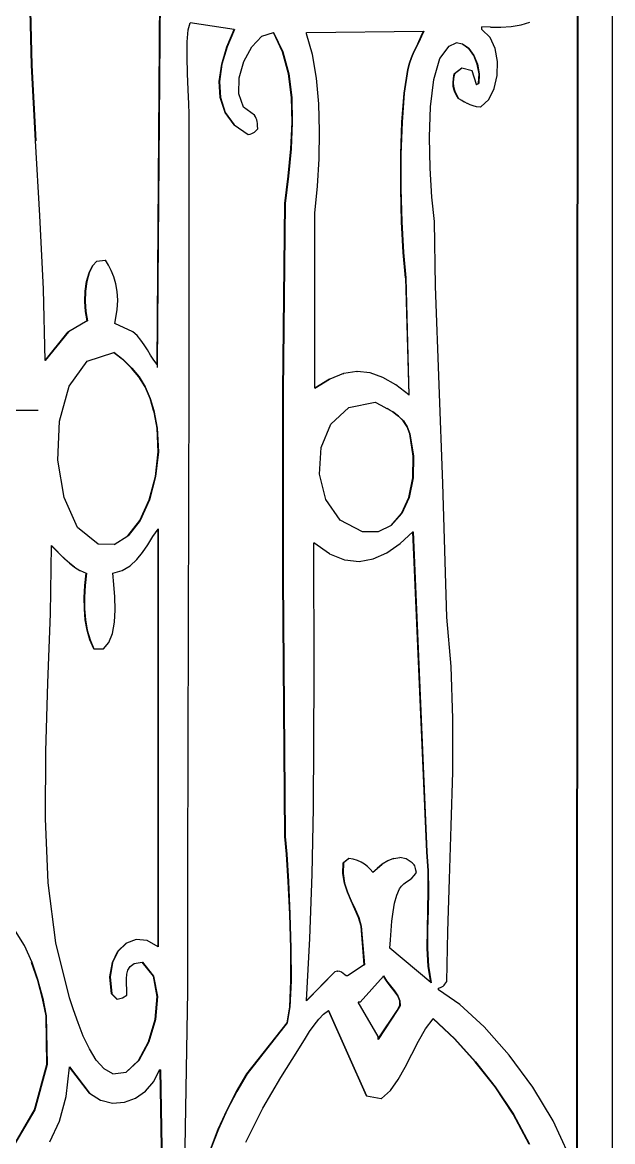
# Model space of a CAD drawing. Header units: inches. Extents: x 1397 to 20304, y -27267 to -746.
# Drawn here: x 14251.97 to 14258.23, y -23855.78 to -23843.9 of the extents above; entities that cross this region are included whole.
import ezdxf

# ---------------------------------------------------------------- set-up
doc = ezdxf.new("R2010")
doc.units = ezdxf.units.IN
doc.header["$LTSCALE"] = 17
doc.header["$MEASUREMENT"] = 0
doc.layers.add('25 BOT BAR', color=12, linetype='Continuous', lineweight=25)

msp = doc.modelspace()

# ---------------------------------------------------------------- linework, layer by layer
for p, q in [((14258.234, -23861.759), (14258.234, -23837.759)), ((14257.859, -23848.022), (14257.865, -23838.352)), ((14257.867, -23838.352), (14257.861, -23848.022)), ((14253.4, -23847.535), (14253.445, -23841.712)), ((14253.447, -23841.712), (14253.402, -23847.538)), ((14252.067, -23844.358), (14252.047, -23843.557)), ((14252.051, -23843.557), (14252.071, -23844.358)), ((14252.074, -23844.358), (14252.053, -23843.557)), ((14253.719, -23844.111), (14253.729, -23843.983)), ((14253.729, -23843.983), (14253.75, -23843.908)), ((14254.219, -23843.981), (14253.75, -23843.908)), ((14254.14, -23844.162), (14254.219, -23843.981)), ((14254.221, -23843.981), (14254.142, -23844.162)), ((14254.219, -23843.981), (14254.221, -23843.981)), ((14254.513, -23844.052), (14254.634, -23844.011)), ((14254.634, -23844.011), (14254.636, -23844.01)), ((14254.732, -23844.217), (14254.634, -23844.011)), ((14254.636, -23844.01), (14254.735, -23844.217)), ((14254.984, -23844.01), (14256.227, -23843.996)), ((14254.984, -23844.025), (14254.984, -23844.01)), ((14256.204, -23844.052), (14256.227, -23843.996)), ((14256.229, -23843.996), (14256.206, -23844.052)), ((14256.227, -23843.996), (14256.229, -23843.996)), ((14256.846, -23843.981), (14256.846, -23843.952)), ((14256.938, -23843.955), (14256.846, -23843.952)), ((14256.933, -23844.063), (14256.846, -23843.981)), ((14256.938, -23843.955), (14256.94, -23843.955)), ((14256.94, -23843.955), (14257.046, -23843.954)), ((14257.046, -23843.954), (14257.156, -23843.947)), ((14257.156, -23843.947), (14257.262, -23843.93)), ((14257.262, -23843.93), (14257.356, -23843.901)), ((14253.718, -23844.272), (14253.719, -23844.111)), ((14254.404, -23844.162), (14254.513, -23844.052)), ((14255.049, -23844.246), (14254.984, -23844.025)), ((14256.151, -23844.162), (14256.178, -23844.107)), ((14256.181, -23844.107), (14256.153, -23844.162)), ((14256.178, -23844.107), (14256.204, -23844.052)), ((14256.178, -23844.107), (14256.181, -23844.107)), ((14256.206, -23844.052), (14256.181, -23844.107)), ((14256.204, -23844.052), (14256.206, -23844.052)), ((14256.499, -23844.157), (14256.573, -23844.122)), ((14256.642, -23844.134), (14256.573, -23844.122)), ((14256.642, -23844.134), (14256.644, -23844.134)), ((14256.707, -23844.181), (14256.642, -23844.134)), ((14256.644, -23844.134), (14256.709, -23844.181)), ((14256.988, -23844.182), (14256.933, -23844.063)), ((14254.086, -23844.348), (14254.14, -23844.162)), ((14254.142, -23844.162), (14254.088, -23844.348)), ((14254.14, -23844.162), (14254.142, -23844.162)), ((14254.32, -23844.318), (14254.404, -23844.162)), ((14254.732, -23844.217), (14254.735, -23844.217)), ((14254.794, -23844.449), (14254.732, -23844.217)), ((14254.735, -23844.217), (14254.797, -23844.449)), ((14255.093, -23844.497), (14255.049, -23844.246)), ((14256.099, -23844.276), (14256.124, -23844.218)), ((14256.126, -23844.218), (14256.101, -23844.276)), ((14256.124, -23844.218), (14256.151, -23844.162)), ((14256.124, -23844.218), (14256.126, -23844.218)), ((14256.153, -23844.162), (14256.126, -23844.218)), ((14256.151, -23844.162), (14256.153, -23844.162)), ((14256.4, -23844.287), (14256.499, -23844.157)), ((14256.707, -23844.181), (14256.709, -23844.181)), ((14256.76, -23844.256), (14256.707, -23844.181)), ((14256.709, -23844.181), (14256.762, -23844.256)), ((14256.76, -23844.256), (14256.762, -23844.256)), ((14256.798, -23844.348), (14256.76, -23844.256)), ((14256.762, -23844.256), (14256.8, -23844.348)), ((14257.013, -23844.321), (14256.988, -23844.182)), ((14252.108, -23845.16), (14252.067, -23844.358)), ((14252.071, -23844.358), (14252.074, -23844.358)), ((14252.071, -23844.358), (14252.112, -23845.16)), ((14252.114, -23845.16), (14252.074, -23844.358)), ((14253.722, -23844.448), (14253.718, -23844.272)), ((14254.06, -23844.53), (14254.086, -23844.348)), ((14254.088, -23844.348), (14254.063, -23844.53)), ((14254.086, -23844.348), (14254.088, -23844.348)), ((14254.271, -23844.492), (14254.32, -23844.318)), ((14256.059, -23844.405), (14256.077, -23844.338)), ((14256.079, -23844.338), (14256.061, -23844.405)), ((14256.077, -23844.338), (14256.099, -23844.276)), ((14256.077, -23844.338), (14256.079, -23844.338)), ((14256.101, -23844.276), (14256.079, -23844.338)), ((14256.099, -23844.276), (14256.101, -23844.276)), ((14256.336, -23844.511), (14256.4, -23844.287)), ((14256.798, -23844.348), (14256.8, -23844.348)), ((14256.816, -23844.45), (14256.798, -23844.348)), ((14256.8, -23844.348), (14256.818, -23844.45)), ((14257.009, -23844.468), (14257.013, -23844.321)), ((14253.729, -23844.62), (14253.722, -23844.448)), ((14254.267, -23844.662), (14254.271, -23844.492)), ((14254.794, -23844.449), (14254.797, -23844.449)), ((14254.826, -23844.7), (14254.794, -23844.449)), ((14254.797, -23844.449), (14254.828, -23844.7)), ((14256.021, -23844.654), (14256.059, -23844.405)), ((14256.061, -23844.405), (14256.023, -23844.654)), ((14256.059, -23844.405), (14256.061, -23844.405)), ((14256.544, -23844.501), (14256.553, -23844.449)), ((14256.555, -23844.449), (14256.546, -23844.501)), ((14256.553, -23844.449), (14256.631, -23844.391)), ((14256.553, -23844.449), (14256.555, -23844.449)), ((14256.633, -23844.391), (14256.555, -23844.449)), ((14256.631, -23844.391), (14256.633, -23844.391)), ((14256.745, -23844.42), (14256.633, -23844.391)), ((14256.79, -23844.565), (14256.745, -23844.42)), ((14256.811, -23844.552), (14256.816, -23844.45)), ((14256.818, -23844.45), (14256.813, -23844.552)), ((14256.816, -23844.45), (14256.818, -23844.45)), ((14256.978, -23844.606), (14257.009, -23844.468)), ((14254.06, -23844.53), (14254.063, -23844.53)), ((14254.07, -23844.703), (14254.06, -23844.53)), ((14254.063, -23844.53), (14254.072, -23844.703)), ((14255.117, -23844.77), (14255.093, -23844.497)), ((14256.302, -23844.799), (14256.336, -23844.511)), ((14256.541, -23844.544), (14256.544, -23844.501)), ((14256.541, -23844.544), (14256.543, -23844.544)), ((14256.542, -23844.581), (14256.541, -23844.544)), ((14256.542, -23844.581), (14256.545, -23844.581)), ((14256.549, -23844.613), (14256.542, -23844.581)), ((14256.546, -23844.501), (14256.543, -23844.544)), ((14256.543, -23844.544), (14256.545, -23844.581)), ((14256.544, -23844.501), (14256.546, -23844.501)), ((14256.545, -23844.581), (14256.551, -23844.613)), ((14256.79, -23844.565), (14256.811, -23844.552)), ((14256.811, -23844.552), (14256.79, -23844.566)), ((14256.79, -23844.566), (14256.79, -23844.565)), ((14256.811, -23844.552), (14256.813, -23844.552)), ((14256.919, -23844.722), (14256.978, -23844.606)), ((14253.736, -23844.768), (14253.729, -23844.62)), ((14254.07, -23844.703), (14254.072, -23844.703)), ((14254.121, -23844.859), (14254.07, -23844.703)), ((14254.072, -23844.703), (14254.123, -23844.859)), ((14254.318, -23844.803), (14254.267, -23844.662)), ((14254.826, -23844.7), (14254.828, -23844.7)), ((14254.832, -23844.968), (14254.826, -23844.7)), ((14254.828, -23844.7), (14254.834, -23844.968)), ((14255.997, -23844.962), (14256.021, -23844.654)), ((14256.023, -23844.654), (14255.999, -23844.962)), ((14256.021, -23844.654), (14256.023, -23844.654)), ((14256.549, -23844.613), (14256.551, -23844.613)), ((14256.561, -23844.644), (14256.549, -23844.613)), ((14256.551, -23844.613), (14256.563, -23844.644)), ((14256.561, -23844.644), (14256.563, -23844.644)), ((14256.577, -23844.677), (14256.561, -23844.644)), ((14256.563, -23844.644), (14256.579, -23844.677)), ((14256.577, -23844.677), (14256.579, -23844.677)), ((14256.597, -23844.713), (14256.577, -23844.677)), ((14256.579, -23844.677), (14256.6, -23844.713)), ((14256.597, -23844.713), (14256.6, -23844.713)), ((14256.6, -23844.713), (14256.631, -23844.729)), ((14256.631, -23844.729), (14256.633, -23844.729)), ((14256.633, -23844.729), (14256.66, -23844.746)), ((14256.835, -23844.801), (14256.919, -23844.722)), ((14253.739, -23844.874), (14253.736, -23844.768)), ((14254.434, -23844.888), (14254.318, -23844.803)), ((14255.125, -23845.057), (14255.117, -23844.77)), ((14256.291, -23845.123), (14256.302, -23844.799)), ((14256.66, -23844.746), (14256.662, -23844.746)), ((14256.662, -23844.746), (14256.688, -23844.762)), ((14256.688, -23844.762), (14256.69, -23844.762)), ((14256.69, -23844.762), (14256.717, -23844.776)), ((14256.717, -23844.776), (14256.719, -23844.776)), ((14256.719, -23844.776), (14256.749, -23844.788)), ((14256.749, -23844.788), (14256.751, -23844.788)), ((14256.751, -23844.788), (14256.787, -23844.797)), ((14256.787, -23844.797), (14256.789, -23844.797)), ((14256.789, -23844.797), (14256.833, -23844.801)), ((14256.833, -23844.801), (14256.835, -23844.801)), ((14253.739, -23847.728), (14253.739, -23844.874)), ((14254.121, -23844.859), (14254.123, -23844.859)), ((14254.217, -23844.992), (14254.121, -23844.859)), ((14254.123, -23844.859), (14254.219, -23844.992)), ((14254.443, -23844.907), (14254.434, -23844.888)), ((14254.451, -23844.923), (14254.443, -23844.907)), ((14254.457, -23844.939), (14254.451, -23844.923)), ((14254.461, -23844.956), (14254.457, -23844.939)), ((14254.465, -23844.976), (14254.461, -23844.956)), ((14254.819, -23845.247), (14254.832, -23844.968)), ((14254.834, -23844.968), (14254.821, -23845.247)), ((14254.832, -23844.968), (14254.834, -23844.968)), ((14255.985, -23845.308), (14255.997, -23844.962)), ((14255.999, -23844.962), (14255.988, -23845.308)), ((14255.997, -23844.962), (14255.999, -23844.962)), ((14254.217, -23844.992), (14254.219, -23844.992)), ((14254.219, -23844.992), (14254.365, -23845.093)), ((14254.389, -23845.089), (14254.407, -23845.084)), ((14254.407, -23845.084), (14254.421, -23845.077)), ((14254.421, -23845.077), (14254.432, -23845.07)), ((14254.432, -23845.07), (14254.443, -23845.06)), ((14254.443, -23845.06), (14254.455, -23845.049)), ((14254.455, -23845.049), (14254.468, -23845.035)), ((14254.467, -23845.002), (14254.465, -23844.976)), ((14254.468, -23845.035), (14254.467, -23845.002)), ((14255.119, -23845.352), (14255.125, -23845.057)), ((14252.155, -23845.955), (14252.108, -23845.16)), ((14254.365, -23845.093), (14254.367, -23845.093)), ((14254.367, -23845.093), (14254.389, -23845.089)), ((14256.298, -23845.453), (14256.291, -23845.123)), ((14254.792, -23845.535), (14254.819, -23845.247)), ((14254.821, -23845.247), (14254.794, -23845.535)), ((14254.819, -23845.247), (14254.821, -23845.247)), ((14255.985, -23845.308), (14255.988, -23845.308)), ((14255.985, -23845.669), (14255.985, -23845.308)), ((14255.988, -23845.308), (14255.987, -23845.669)), ((14255.101, -23845.644), (14255.119, -23845.352)), ((14254.757, -23845.825), (14254.792, -23845.535)), ((14254.794, -23845.535), (14254.76, -23845.825)), ((14254.792, -23845.535), (14254.794, -23845.535)), ((14256.317, -23845.76), (14256.298, -23845.453)), ((14255.074, -23845.928), (14255.101, -23845.644)), ((14255.985, -23845.669), (14255.987, -23845.669)), ((14255.994, -23846.022), (14255.985, -23845.669)), ((14255.987, -23845.669), (14255.996, -23846.022)), ((14256.342, -23846.016), (14256.317, -23845.76)), ((14254.735, -23847.816), (14254.757, -23845.825)), ((14254.76, -23845.825), (14254.737, -23847.816)), ((14254.757, -23845.825), (14254.76, -23845.825)), ((14252.195, -23846.736), (14252.155, -23845.955)), ((14255.074, -23847.786), (14255.074, -23845.928)), ((14255.994, -23846.022), (14255.996, -23846.022)), ((14256.012, -23846.345), (14255.994, -23846.022)), ((14255.996, -23846.022), (14256.014, -23846.345)), ((14256.353, -23846.704), (14256.342, -23846.016)), ((14256.036, -23846.616), (14256.012, -23846.345)), ((14256.012, -23846.345), (14256.014, -23846.345)), ((14256.014, -23846.345), (14256.039, -23846.616)), ((14252.678, -23846.562), (14252.714, -23846.488)), ((14252.716, -23846.488), (14252.68, -23846.562)), ((14252.714, -23846.488), (14252.76, -23846.44)), ((14252.714, -23846.488), (14252.716, -23846.488)), ((14252.762, -23846.44), (14252.716, -23846.488)), ((14252.76, -23846.44), (14252.762, -23846.44)), ((14252.762, -23846.44), (14252.85, -23846.426)), ((14252.85, -23846.426), (14252.852, -23846.426)), ((14252.883, -23846.479), (14252.852, -23846.426)), ((14252.913, -23846.539), (14252.883, -23846.479)), ((14252.652, -23846.654), (14252.678, -23846.562)), ((14252.68, -23846.562), (14252.654, -23846.654)), ((14252.678, -23846.562), (14252.68, -23846.562)), ((14252.94, -23846.605), (14252.913, -23846.539)), ((14252.962, -23846.679), (14252.94, -23846.605)), ((14256.036, -23846.616), (14256.039, -23846.616)), ((14256.036, -23846.616), (14256.07, -23847.858)), ((14256.039, -23846.616), (14256.072, -23847.86)), ((14252.213, -23847.492), (14252.195, -23846.736)), ((14252.637, -23846.757), (14252.652, -23846.654)), ((14252.654, -23846.654), (14252.639, -23846.757)), ((14252.652, -23846.654), (14252.654, -23846.654)), ((14252.977, -23846.761), (14252.962, -23846.679)), ((14256.431, -23848.797), (14256.353, -23846.704)), ((14252.633, -23846.866), (14252.637, -23846.757)), ((14252.633, -23846.866), (14252.635, -23846.866)), ((14252.64, -23846.972), (14252.633, -23846.866)), ((14252.639, -23846.757), (14252.635, -23846.866)), ((14252.635, -23846.866), (14252.642, -23846.972)), ((14252.637, -23846.757), (14252.639, -23846.757)), ((14252.976, -23846.953), (14252.982, -23846.852)), ((14252.982, -23846.852), (14252.977, -23846.761)), ((14252.64, -23846.972), (14252.642, -23846.972)), ((14252.659, -23847.07), (14252.64, -23846.972)), ((14252.642, -23846.972), (14252.662, -23847.07)), ((14252.953, -23847.099), (14252.976, -23846.953)), ((14252.659, -23847.07), (14252.46, -23847.187)), ((14252.659, -23847.07), (14252.662, -23847.07)), ((14253.144, -23847.187), (14252.953, -23847.099)), ((14252.46, -23847.187), (14252.213, -23847.494)), ((14252.213, -23847.492), (14252.457, -23847.187)), ((14252.457, -23847.187), (14252.46, -23847.187)), ((14253.188, -23847.228), (14253.144, -23847.187)), ((14253.228, -23847.276), (14253.188, -23847.228)), ((14253.263, -23847.327), (14253.228, -23847.276)), ((14253.297, -23847.381), (14253.263, -23847.327)), ((14252.658, -23847.501), (14252.94, -23847.407)), ((14252.94, -23847.407), (14252.942, -23847.406)), ((14253.041, -23847.487), (14252.94, -23847.407)), ((14252.942, -23847.406), (14253.043, -23847.487)), ((14253.33, -23847.435), (14253.297, -23847.381)), ((14253.365, -23847.488), (14253.33, -23847.435)), ((14252.213, -23847.494), (14252.213, -23847.492)), ((14252.466, -23847.765), (14252.658, -23847.501)), ((14253.129, -23847.573), (14253.041, -23847.487)), ((14253.041, -23847.487), (14253.043, -23847.487)), ((14253.043, -23847.487), (14253.132, -23847.573)), ((14253.129, -23847.573), (14253.132, -23847.573)), ((14253.206, -23847.666), (14253.129, -23847.573)), ((14253.132, -23847.573), (14253.209, -23847.666)), ((14253.4, -23847.535), (14253.365, -23847.488)), ((14253.402, -23847.538), (14253.4, -23847.535)), ((14253.402, -23847.538), (14253.402, -23847.567)), ((14253.272, -23847.773), (14253.206, -23847.666)), ((14253.206, -23847.666), (14253.209, -23847.666)), ((14253.209, -23847.666), (14253.274, -23847.773)), ((14255.074, -23847.786), (14255.23, -23847.69)), ((14255.23, -23847.69), (14255.074, -23847.787)), ((14255.23, -23847.69), (14255.232, -23847.69)), ((14255.379, -23847.631), (14255.232, -23847.69)), ((14255.379, -23847.631), (14255.381, -23847.631)), ((14255.521, -23847.61), (14255.381, -23847.631)), ((14255.521, -23847.61), (14255.523, -23847.61)), ((14255.521, -23847.61), (14255.522, -23847.61)), ((14255.66, -23847.624), (14255.523, -23847.61)), ((14255.796, -23847.672), (14255.66, -23847.624)), ((14255.932, -23847.751), (14255.796, -23847.672)), ((14252.364, -23848.135), (14252.466, -23847.765)), ((14253.272, -23847.773), (14253.274, -23847.773)), ((14253.325, -23847.896), (14253.272, -23847.773)), ((14253.274, -23847.773), (14253.328, -23847.896)), ((14253.727, -23852.881), (14253.739, -23847.728)), ((14254.735, -23847.816), (14254.737, -23847.816)), ((14254.735, -23848.022), (14254.735, -23847.816)), ((14254.737, -23847.816), (14254.737, -23848.022)), ((14255.074, -23847.787), (14255.074, -23847.786)), ((14256.07, -23847.858), (14255.932, -23847.751)), ((14253.325, -23847.896), (14253.328, -23847.896)), ((14253.363, -23848.022), (14253.325, -23847.896)), ((14253.328, -23847.896), (14253.365, -23848.022)), ((14255.433, -23847.992), (14255.713, -23847.933)), ((14255.713, -23847.933), (14255.774, -23847.968)), ((14256.072, -23847.86), (14256.07, -23847.858)), ((14252.139, -23848.022), (14251.86, -23848.022)), ((14253.368, -23848.041), (14253.363, -23848.022)), ((14253.365, -23848.022), (14253.363, -23848.022)), ((14253.365, -23848.022), (14253.37, -23848.041)), ((14253.4, -23848.212), (14253.368, -23848.041)), ((14253.368, -23848.041), (14253.37, -23848.041)), ((14253.37, -23848.041), (14253.402, -23848.212)), ((14254.737, -23848.022), (14254.735, -23848.022)), ((14254.735, -23849.807), (14254.735, -23848.022)), ((14254.737, -23848.022), (14254.737, -23849.807)), ((14255.243, -23848.167), (14255.433, -23847.992)), ((14255.774, -23847.968), (14255.776, -23847.968)), ((14255.776, -23847.968), (14255.838, -23848.002)), ((14255.838, -23848.002), (14255.84, -23848.002)), ((14255.873, -23848.022), (14255.84, -23848.002)), ((14255.875, -23848.022), (14255.873, -23848.022)), ((14255.901, -23848.039), (14255.875, -23848.022)), ((14255.901, -23848.039), (14255.903, -23848.039)), ((14255.96, -23848.082), (14255.901, -23848.039)), ((14255.903, -23848.039), (14255.962, -23848.082)), ((14257.854, -23856.24), (14257.859, -23848.022)), ((14257.861, -23848.022), (14257.856, -23856.248)), ((14257.861, -23848.022), (14257.859, -23848.022)), ((14252.347, -23848.55), (14252.364, -23848.135)), ((14255.14, -23848.416), (14255.243, -23848.167)), ((14255.96, -23848.082), (14255.962, -23848.082)), ((14256.012, -23848.133), (14255.96, -23848.082)), ((14255.962, -23848.082), (14256.014, -23848.133)), ((14256.053, -23848.195), (14256.012, -23848.133)), ((14256.012, -23848.133), (14256.014, -23848.133)), ((14256.014, -23848.133), (14256.055, -23848.195)), ((14253.4, -23848.212), (14253.402, -23848.212)), ((14253.412, -23848.462), (14253.4, -23848.212)), ((14253.402, -23848.212), (14253.414, -23848.462)), ((14256.081, -23848.27), (14256.053, -23848.195)), ((14256.053, -23848.195), (14256.055, -23848.195)), ((14256.055, -23848.195), (14256.083, -23848.27)), ((14256.119, -23848.509), (14256.081, -23848.27)), ((14256.081, -23848.27), (14256.083, -23848.27)), ((14256.083, -23848.27), (14256.121, -23848.509)), ((14253.382, -23848.722), (14253.412, -23848.462)), ((14253.414, -23848.462), (14253.384, -23848.722)), ((14253.412, -23848.462), (14253.414, -23848.462)), ((14255.124, -23848.697), (14255.14, -23848.416)), ((14256.115, -23848.738), (14256.119, -23848.509)), ((14256.121, -23848.509), (14256.117, -23848.738)), ((14256.119, -23848.509), (14256.121, -23848.509)), ((14252.412, -23848.948), (14252.347, -23848.55)), ((14253.316, -23848.972), (14253.382, -23848.722)), ((14253.384, -23848.722), (14253.318, -23848.972)), ((14253.382, -23848.722), (14253.384, -23848.722)), ((14255.192, -23848.967), (14255.124, -23848.697)), ((14256.072, -23848.945), (14256.115, -23848.738)), ((14256.117, -23848.738), (14256.074, -23848.945)), ((14256.115, -23848.738), (14256.117, -23848.738)), ((14256.476, -23850.217), (14256.431, -23848.797)), ((14252.556, -23849.265), (14252.412, -23848.948)), ((14253.217, -23849.189), (14253.316, -23848.972)), ((14253.318, -23848.972), (14253.219, -23849.189)), ((14253.316, -23848.972), (14253.318, -23848.972)), ((14255.344, -23849.186), (14255.192, -23848.967)), ((14255.994, -23849.117), (14256.072, -23848.945)), ((14256.074, -23848.945), (14255.996, -23849.117)), ((14256.072, -23848.945), (14256.074, -23848.945)), ((14255.883, -23849.243), (14255.994, -23849.117)), ((14255.996, -23849.117), (14255.885, -23849.243)), ((14255.994, -23849.117), (14255.996, -23849.117)), ((14253.09, -23849.354), (14253.217, -23849.189)), ((14253.219, -23849.189), (14253.093, -23849.354)), ((14253.217, -23849.189), (14253.219, -23849.189)), ((14255.579, -23849.309), (14255.344, -23849.186)), ((14255.883, -23849.243), (14255.745, -23849.311)), ((14255.883, -23849.243), (14255.885, -23849.243)), ((14252.774, -23849.441), (14252.556, -23849.265)), ((14252.943, -23849.445), (14253.09, -23849.354)), ((14253.09, -23849.354), (14253.093, -23849.354)), ((14253.3, -23849.447), (14253.355, -23849.362)), ((14253.355, -23849.362), (14253.411, -23849.283)), ((14253.411, -23849.283), (14253.413, -23849.28)), ((14253.411, -23853.715), (14253.411, -23849.283)), ((14253.413, -23849.28), (14253.413, -23853.716)), ((14255.745, -23849.311), (14255.579, -23849.309)), ((14255.979, -23849.436), (14256.115, -23849.311)), ((14256.115, -23849.311), (14256.117, -23849.309)), ((14256.261, -23852.706), (14256.115, -23849.311)), ((14256.117, -23849.309), (14256.263, -23852.706)), ((14252.267, -23850.182), (14252.28, -23849.458)), ((14252.28, -23849.456), (14252.329, -23849.505)), ((14252.28, -23849.458), (14252.28, -23849.456)), ((14252.327, -23849.505), (14252.28, -23849.458)), ((14252.943, -23849.445), (14252.774, -23849.441)), ((14253.244, -23849.53), (14253.3, -23849.447)), ((14255.062, -23849.428), (14255.062, -23849.427)), ((14255.228, -23849.544), (14255.062, -23849.428)), ((14255.065, -23850.829), (14255.062, -23849.428)), ((14255.838, -23849.533), (14255.979, -23849.436)), ((14252.327, -23849.505), (14252.329, -23849.505)), ((14252.374, -23849.554), (14252.327, -23849.505)), ((14252.329, -23849.505), (14252.376, -23849.554)), ((14252.374, -23849.554), (14252.376, -23849.554)), ((14252.421, -23849.601), (14252.374, -23849.554)), ((14252.376, -23849.554), (14252.423, -23849.601)), ((14252.421, -23849.601), (14252.423, -23849.601)), ((14252.47, -23849.645), (14252.421, -23849.601)), ((14252.423, -23849.601), (14252.472, -23849.645)), ((14253.184, -23849.606), (14253.244, -23849.53)), ((14255.228, -23849.544), (14255.23, -23849.544)), ((14255.23, -23849.544), (14255.389, -23849.608)), ((14255.545, -23849.625), (14255.694, -23849.598)), ((14255.694, -23849.598), (14255.838, -23849.533)), ((14252.47, -23849.645), (14252.472, -23849.645)), ((14252.522, -23849.685), (14252.47, -23849.645)), ((14252.472, -23849.645), (14252.525, -23849.685)), ((14252.522, -23849.685), (14252.525, -23849.685)), ((14252.525, -23849.685), (14252.581, -23849.72)), ((14252.581, -23849.72), (14252.584, -23849.72)), ((14252.584, -23849.72), (14252.648, -23849.749)), ((14253.031, -23849.72), (14253.114, -23849.671)), ((14253.114, -23849.671), (14253.184, -23849.606)), ((14255.389, -23849.608), (14255.391, -23849.608)), ((14255.391, -23849.608), (14255.543, -23849.625)), ((14255.544, -23849.624), (14255.543, -23849.625)), ((14255.543, -23849.625), (14255.545, -23849.625)), ((14252.634, -23849.88), (14252.648, -23849.749)), ((14252.65, -23849.749), (14252.636, -23849.88)), ((14252.648, -23849.749), (14252.65, -23849.749)), ((14252.931, -23849.749), (14253.031, -23849.72)), ((14252.942, -23849.868), (14252.931, -23849.749)), ((14254.735, -23849.807), (14254.737, -23849.807)), ((14254.757, -23852.545), (14254.735, -23849.807)), ((14254.737, -23849.807), (14254.76, -23852.545)), ((14252.627, -23850.006), (14252.634, -23849.88)), ((14252.636, -23849.88), (14252.629, -23850.006)), ((14252.634, -23849.88), (14252.636, -23849.88)), ((14252.951, -23850.001), (14252.942, -23849.868)), ((14252.627, -23850.006), (14252.629, -23850.006)), ((14252.628, -23850.128), (14252.627, -23850.006)), ((14252.629, -23850.006), (14252.63, -23850.128)), ((14252.954, -23850.137), (14252.951, -23850.001)), ((14252.241, -23850.915), (14252.267, -23850.182)), ((14252.628, -23850.128), (14252.63, -23850.128)), ((14252.638, -23850.244), (14252.628, -23850.128)), ((14252.63, -23850.128), (14252.64, -23850.244)), ((14252.948, -23850.269), (14252.954, -23850.137)), ((14252.638, -23850.244), (14252.64, -23850.244)), ((14252.657, -23850.354), (14252.638, -23850.244)), ((14252.64, -23850.244), (14252.659, -23850.354)), ((14252.927, -23850.389), (14252.948, -23850.269)), ((14256.521, -23850.741), (14256.476, -23850.217)), ((14252.657, -23850.354), (14252.659, -23850.354)), ((14252.687, -23850.457), (14252.657, -23850.354)), ((14252.659, -23850.354), (14252.689, -23850.457)), ((14252.889, -23850.486), (14252.927, -23850.389)), ((14252.687, -23850.457), (14252.689, -23850.457)), ((14252.727, -23850.554), (14252.687, -23850.457)), ((14252.689, -23850.457), (14252.729, -23850.554)), ((14252.83, -23850.554), (14252.889, -23850.486)), ((14252.727, -23850.554), (14252.729, -23850.554)), ((14252.729, -23850.554), (14252.83, -23850.554)), ((14256.539, -23851.291), (14256.521, -23850.741)), ((14255.064, -23851.538), (14255.065, -23850.829)), ((14252.218, -23851.643), (14252.241, -23850.915)), ((14256.537, -23851.857), (14256.539, -23851.291)), ((14255.059, -23852.245), (14255.064, -23851.538)), ((14252.214, -23852.354), (14252.218, -23851.643)), ((14256.522, -23852.43), (14256.537, -23851.857)), ((14255.045, -23852.942), (14255.059, -23852.245)), ((14252.245, -23853.035), (14252.214, -23852.354)), ((14256.502, -23852.998), (14256.522, -23852.43)), ((14254.757, -23852.545), (14254.76, -23852.545)), ((14254.774, -23852.732), (14254.757, -23852.545)), ((14254.76, -23852.545), (14254.776, -23852.732)), ((14254.774, -23852.732), (14254.776, -23852.732)), ((14254.792, -23853.02), (14254.774, -23852.732)), ((14254.776, -23852.732), (14254.794, -23853.02)), ((14255.374, -23852.823), (14255.431, -23852.779)), ((14255.433, -23852.779), (14255.377, -23852.823)), ((14255.431, -23852.779), (14255.433, -23852.779)), ((14255.481, -23852.786), (14255.433, -23852.779)), ((14255.525, -23852.798), (14255.481, -23852.786)), ((14255.564, -23852.815), (14255.525, -23852.798)), ((14255.847, -23852.802), (14255.79, -23852.839)), ((14255.847, -23852.802), (14255.849, -23852.802)), ((14255.91, -23852.776), (14255.849, -23852.802)), ((14255.91, -23852.776), (14255.912, -23852.776)), ((14255.912, -23852.776), (14255.975, -23852.768)), ((14255.975, -23852.768), (14255.977, -23852.768)), ((14255.975, -23852.768), (14255.975, -23852.768)), ((14255.977, -23852.768), (14255.975, -23852.768)), ((14256.042, -23852.781), (14255.977, -23852.768)), ((14256.106, -23852.823), (14256.042, -23852.781)), ((14256.261, -23852.706), (14256.263, -23852.706)), ((14256.275, -23852.908), (14256.261, -23852.706)), ((14256.263, -23852.706), (14256.278, -23852.908)), ((14253.727, -23854.184), (14253.727, -23852.881)), ((14255.371, -23852.936), (14255.374, -23852.823)), ((14255.377, -23852.823), (14255.373, -23852.936)), ((14255.374, -23852.823), (14255.377, -23852.823)), ((14255.6, -23852.837), (14255.564, -23852.815)), ((14255.632, -23852.863), (14255.6, -23852.837)), ((14255.662, -23852.892), (14255.632, -23852.863)), ((14255.69, -23852.924), (14255.662, -23852.892)), ((14255.69, -23852.924), (14255.735, -23852.882)), ((14255.691, -23852.925), (14255.69, -23852.924)), ((14255.737, -23852.882), (14255.691, -23852.925)), ((14255.735, -23852.882), (14255.788, -23852.839)), ((14255.735, -23852.882), (14255.737, -23852.882)), ((14255.79, -23852.839), (14255.737, -23852.882)), ((14255.788, -23852.839), (14255.79, -23852.839)), ((14256.118, -23852.835), (14256.106, -23852.823)), ((14256.128, -23852.845), (14256.118, -23852.835)), ((14256.134, -23852.856), (14256.128, -23852.845)), ((14256.129, -23852.959), (14256.151, -23852.925)), ((14256.139, -23852.868), (14256.134, -23852.856)), ((14256.143, -23852.883), (14256.139, -23852.868)), ((14256.147, -23852.901), (14256.143, -23852.883)), ((14256.151, -23852.925), (14256.147, -23852.901)), ((14256.275, -23852.908), (14256.278, -23852.908)), ((14256.277, -23853.116), (14256.275, -23852.908)), ((14256.278, -23852.908), (14256.28, -23853.116)), ((14252.325, -23853.673), (14252.245, -23853.035)), ((14254.792, -23853.02), (14254.794, -23853.02)), ((14254.808, -23853.368), (14254.792, -23853.02)), ((14254.794, -23853.02), (14254.81, -23853.368)), ((14255.021, -23853.625), (14255.045, -23852.942)), ((14255.371, -23852.936), (14255.373, -23852.936)), ((14255.387, -23853.039), (14255.371, -23852.936)), ((14255.373, -23852.936), (14255.389, -23853.039)), ((14255.387, -23853.039), (14255.389, -23853.039)), ((14255.419, -23853.135), (14255.387, -23853.039)), ((14255.389, -23853.039), (14255.421, -23853.135)), ((14255.993, -23853.07), (14256.019, -23853.045)), ((14256.019, -23853.045), (14256.047, -23853.025)), ((14256.047, -23853.025), (14256.075, -23853.006)), ((14256.075, -23853.006), (14256.103, -23852.985)), ((14256.103, -23852.985), (14256.129, -23852.959)), ((14256.484, -23853.552), (14256.502, -23852.998)), ((14255.419, -23853.135), (14255.421, -23853.135)), ((14255.458, -23853.226), (14255.419, -23853.135)), ((14255.421, -23853.135), (14255.46, -23853.226)), ((14255.943, -23853.168), (14255.971, -23853.101)), ((14255.971, -23853.101), (14255.993, -23853.07)), ((14256.273, -23853.325), (14256.277, -23853.116)), ((14256.28, -23853.116), (14256.275, -23853.325)), ((14256.277, -23853.116), (14256.28, -23853.116)), ((14255.458, -23853.226), (14255.46, -23853.226)), ((14255.5, -23853.315), (14255.458, -23853.226)), ((14255.46, -23853.226), (14255.502, -23853.315)), ((14255.905, -23853.342), (14255.921, -23853.25)), ((14255.921, -23853.25), (14255.943, -23853.168)), ((14254.808, -23853.368), (14254.81, -23853.368)), ((14254.818, -23853.734), (14254.808, -23853.368)), ((14254.81, -23853.368), (14254.82, -23853.734)), ((14255.5, -23853.315), (14255.502, -23853.315)), ((14255.538, -23853.404), (14255.5, -23853.315)), ((14255.502, -23853.315), (14255.54, -23853.404)), ((14255.892, -23853.441), (14255.905, -23853.342)), ((14256.268, -23853.531), (14256.273, -23853.325)), ((14256.275, -23853.325), (14256.27, -23853.531)), ((14256.273, -23853.325), (14256.275, -23853.325)), ((14255.538, -23853.404), (14255.54, -23853.404)), ((14255.565, -23853.496), (14255.538, -23853.404)), ((14255.54, -23853.404), (14255.567, -23853.496)), ((14255.565, -23853.496), (14255.567, -23853.496)), ((14255.599, -23853.906), (14255.565, -23853.496)), ((14255.567, -23853.496), (14255.601, -23853.906)), ((14255.883, -23853.541), (14255.892, -23853.441)), ((14251.993, -23853.702), (14251.898, -23853.547)), ((14253.177, -23853.638), (14253.074, -23853.677)), ((14253.177, -23853.638), (14253.179, -23853.638)), ((14253.295, -23853.649), (14253.179, -23853.638)), ((14254.984, -23854.284), (14255.021, -23853.625)), ((14255.87, -23853.73), (14255.876, -23853.639)), ((14255.876, -23853.639), (14255.883, -23853.541)), ((14256.267, -23853.731), (14256.268, -23853.531)), ((14256.268, -23853.531), (14256.27, -23853.531)), ((14256.27, -23853.531), (14256.269, -23853.731)), ((14256.476, -23854.082), (14256.484, -23853.552)), ((14252.073, -23853.881), (14251.993, -23853.702)), ((14252.471, -23854.257), (14252.325, -23853.673)), ((14252.985, -23853.76), (14253.072, -23853.677)), ((14253.074, -23853.677), (14252.987, -23853.76)), ((14253.072, -23853.677), (14253.074, -23853.677)), ((14253.411, -23853.715), (14253.295, -23853.649)), ((14253.413, -23853.716), (14253.411, -23853.715)), ((14254.818, -23853.734), (14254.82, -23853.734)), ((14254.819, -23854.076), (14254.818, -23853.734)), ((14254.82, -23853.734), (14254.821, -23854.076)), ((14256.305, -23854.094), (14255.87, -23853.73)), ((14256.267, -23853.731), (14256.269, -23853.731)), ((14256.278, -23853.921), (14256.267, -23853.731)), ((14256.269, -23853.731), (14256.28, -23853.921)), ((14252.925, -23853.881), (14252.985, -23853.76)), ((14252.987, -23853.76), (14252.927, -23853.881)), ((14252.985, -23853.76), (14252.987, -23853.76)), ((14253.155, -23853.891), (14253.243, -23853.877)), ((14253.36, -23854.028), (14253.243, -23853.877)), ((14253.243, -23853.877), (14253.245, -23853.877)), ((14253.245, -23853.877), (14253.363, -23854.028)), ((14252.067, -23853.881), (14252.069, -23853.881)), ((14252.133, -23854.072), (14252.067, -23853.881)), ((14252.069, -23853.881), (14252.135, -23854.072)), ((14252.139, -23854.072), (14252.073, -23853.881)), ((14252.9, -23854.034), (14252.925, -23853.881)), ((14252.927, -23853.881), (14252.902, -23854.034)), ((14252.925, -23853.881), (14252.927, -23853.881)), ((14253.078, -23854.006), (14253.09, -23853.962)), ((14253.09, -23853.962), (14253.114, -23853.924)), ((14253.114, -23853.924), (14253.155, -23853.891)), ((14255.287, -23853.979), (14254.984, -23854.287)), ((14254.984, -23854.284), (14255.285, -23853.979)), ((14255.285, -23853.979), (14255.287, -23853.979)), ((14255.312, -23853.972), (14255.287, -23853.979)), ((14255.312, -23853.972), (14255.314, -23853.972)), ((14255.338, -23853.975), (14255.314, -23853.972)), ((14255.358, -23853.985), (14255.338, -23853.975)), ((14255.375, -23853.999), (14255.358, -23853.985)), ((14255.599, -23853.906), (14255.422, -23854.023)), ((14255.599, -23853.906), (14255.601, -23853.906)), ((14256.278, -23853.921), (14256.28, -23853.921)), ((14256.305, -23854.094), (14256.278, -23853.921)), ((14256.28, -23853.921), (14256.308, -23854.096)), ((14252.133, -23854.072), (14252.135, -23854.072)), ((14252.185, -23854.265), (14252.133, -23854.072)), ((14252.135, -23854.072), (14252.187, -23854.265)), ((14252.9, -23854.034), (14252.902, -23854.034)), ((14252.917, -23854.213), (14252.9, -23854.034)), ((14252.902, -23854.034), (14252.92, -23854.213)), ((14253.075, -23854.054), (14253.078, -23854.006)), ((14253.076, -23854.108), (14253.075, -23854.054)), ((14253.078, -23854.166), (14253.076, -23854.108)), ((14253.36, -23854.028), (14253.363, -23854.028)), ((14253.402, -23854.242), (14253.36, -23854.028)), ((14253.363, -23854.028), (14253.404, -23854.242)), ((14254.807, -23854.352), (14254.819, -23854.076)), ((14254.821, -23854.076), (14254.81, -23854.352)), ((14254.819, -23854.076), (14254.821, -23854.076)), ((14255.391, -23854.012), (14255.375, -23853.999)), ((14255.406, -23854.022), (14255.391, -23854.012)), ((14255.422, -23854.023), (14255.406, -23854.022)), ((14255.556, -23854.301), (14255.802, -23854.025)), ((14255.802, -23854.025), (14255.803, -23854.023)), ((14255.833, -23854.076), (14255.802, -23854.025)), ((14255.803, -23854.023), (14255.836, -23854.076)), ((14255.833, -23854.076), (14255.836, -23854.076)), ((14255.875, -23854.129), (14255.833, -23854.076)), ((14255.836, -23854.076), (14255.877, -23854.129)), ((14256.308, -23854.096), (14256.305, -23854.094)), ((14256.445, -23854.123), (14256.454, -23854.111)), ((14256.454, -23854.111), (14256.464, -23854.098)), ((14256.464, -23854.098), (14256.476, -23854.082)), ((14252.917, -23854.213), (14252.92, -23854.213)), ((14252.973, -23854.272), (14252.917, -23854.213)), ((14252.92, -23854.213), (14252.976, -23854.272)), ((14253.032, -23854.257), (14253.077, -23854.228)), ((14253.077, -23854.228), (14253.078, -23854.166)), ((14253.649, -23858.722), (14253.727, -23854.184)), ((14255.875, -23854.129), (14255.877, -23854.129)), ((14255.917, -23854.182), (14255.875, -23854.129)), ((14255.877, -23854.129), (14255.919, -23854.182)), ((14255.917, -23854.182), (14255.919, -23854.182)), ((14255.953, -23854.235), (14255.917, -23854.182)), ((14255.919, -23854.182), (14255.955, -23854.235)), ((14256.386, -23854.155), (14256.407, -23854.148)), ((14256.386, -23854.17), (14256.386, -23854.155)), ((14256.614, -23854.327), (14256.386, -23854.17)), ((14256.407, -23854.148), (14256.423, -23854.14)), ((14256.423, -23854.14), (14256.435, -23854.132)), ((14256.435, -23854.132), (14256.445, -23854.123)), ((14252.185, -23854.265), (14252.187, -23854.265)), ((14252.222, -23854.448), (14252.185, -23854.265)), ((14252.187, -23854.265), (14252.224, -23854.448)), ((14252.513, -23854.384), (14252.471, -23854.257)), ((14252.973, -23854.272), (14252.976, -23854.272)), ((14252.976, -23854.272), (14253.032, -23854.257)), ((14253.381, -23854.485), (14253.402, -23854.242)), ((14253.404, -23854.242), (14253.383, -23854.485)), ((14253.402, -23854.242), (14253.404, -23854.242)), ((14254.78, -23854.521), (14254.807, -23854.352)), ((14254.81, -23854.352), (14254.782, -23854.521)), ((14254.807, -23854.352), (14254.81, -23854.352)), ((14254.984, -23854.287), (14254.984, -23854.284)), ((14255.747, -23854.667), (14255.534, -23854.301)), ((14255.556, -23854.301), (14255.534, -23854.301)), ((14255.947, -23854.389), (14255.976, -23854.339)), ((14255.978, -23854.339), (14255.949, -23854.389)), ((14255.953, -23854.235), (14255.955, -23854.235)), ((14255.975, -23854.288), (14255.953, -23854.235)), ((14255.955, -23854.235), (14255.977, -23854.288)), ((14255.975, -23854.288), (14255.977, -23854.288)), ((14255.976, -23854.339), (14255.975, -23854.288)), ((14255.976, -23854.339), (14255.978, -23854.339)), ((14255.977, -23854.288), (14255.978, -23854.339)), ((14256.871, -23854.565), (14256.614, -23854.327)), ((14252.222, -23854.448), (14252.224, -23854.448)), ((14252.231, -23854.964), (14252.222, -23854.448)), ((14252.224, -23854.448), (14252.234, -23854.964)), ((14252.561, -23854.523), (14252.513, -23854.384)), ((14255.115, -23854.483), (14255.166, -23854.43)), ((14255.166, -23854.43), (14255.218, -23854.39)), ((14255.218, -23854.39), (14255.22, -23854.389)), ((14255.621, -23855.297), (14255.218, -23854.39)), ((14255.22, -23854.389), (14255.623, -23855.297)), ((14255.949, -23854.389), (14255.747, -23854.697)), ((14255.747, -23854.693), (14255.947, -23854.389)), ((14255.947, -23854.389), (14255.949, -23854.389)), ((14252.617, -23854.664), (14252.561, -23854.523)), ((14253.31, -23854.722), (14253.381, -23854.485)), ((14253.383, -23854.485), (14253.312, -23854.722)), ((14253.381, -23854.485), (14253.383, -23854.485)), ((14254.353, -23855.063), (14254.78, -23854.521)), ((14254.782, -23854.521), (14254.356, -23855.063)), ((14254.78, -23854.521), (14254.782, -23854.521)), ((14255.018, -23854.613), (14255.065, -23854.545)), ((14255.065, -23854.545), (14255.115, -23854.483)), ((14256.173, -23854.715), (14256.247, -23854.586)), ((14256.247, -23854.586), (14256.329, -23854.478)), ((14256.329, -23854.478), (14256.33, -23854.477)), ((14256.556, -23854.693), (14256.329, -23854.478)), ((14256.33, -23854.477), (14256.558, -23854.693)), ((14257.135, -23854.864), (14256.871, -23854.565)), ((14252.682, -23854.799), (14252.617, -23854.664)), ((14254.894, -23854.814), (14254.974, -23854.683)), ((14254.974, -23854.683), (14255.018, -23854.613)), ((14255.747, -23854.693), (14255.747, -23854.667)), ((14255.747, -23854.697), (14255.747, -23854.693)), ((14256.777, -23854.934), (14256.556, -23854.693)), ((14256.556, -23854.693), (14256.558, -23854.693)), ((14256.558, -23854.693), (14256.779, -23854.934)), ((14252.755, -23854.917), (14252.682, -23854.799)), ((14253.203, -23854.921), (14253.31, -23854.722)), ((14253.312, -23854.722), (14253.205, -23854.921)), ((14253.31, -23854.722), (14253.312, -23854.722)), ((14254.714, -23855.101), (14254.894, -23854.814)), ((14256.103, -23854.853), (14256.173, -23854.715)), ((14252.838, -23855.008), (14252.755, -23854.917)), ((14253.071, -23855.045), (14253.203, -23854.921)), ((14253.205, -23854.921), (14253.073, -23855.045)), ((14253.203, -23854.921), (14253.205, -23854.921)), ((14256.033, -23854.992), (14256.103, -23854.853)), ((14256.777, -23854.934), (14256.779, -23854.934)), ((14256.987, -23855.2), (14256.777, -23854.934)), ((14256.779, -23854.934), (14256.989, -23855.2)), ((14257.386, -23855.203), (14257.135, -23854.864)), ((14252.1, -23855.444), (14252.231, -23854.964)), ((14252.234, -23854.964), (14252.102, -23855.444)), ((14252.231, -23854.964), (14252.234, -23854.964)), ((14252.436, -23855.302), (14252.471, -23854.992)), ((14252.471, -23854.989), (14252.684, -23855.267)), ((14252.471, -23854.992), (14252.471, -23854.989)), ((14252.682, -23855.267), (14252.471, -23854.992)), ((14252.931, -23855.063), (14252.838, -23855.008)), ((14252.931, -23855.063), (14253.071, -23855.045)), ((14253.071, -23855.045), (14253.073, -23855.045)), ((14253.365, -23855.144), (14253.424, -23855.019)), ((14253.433, -23855.019), (14253.424, -23855.019)), ((14253.433, -23855.019), (14253.436, -23855.019)), ((14253.478, -23857.756), (14253.433, -23855.019)), ((14253.436, -23855.019), (14253.481, -23857.756)), ((14254.244, -23855.251), (14254.353, -23855.063)), ((14254.356, -23855.063), (14254.246, -23855.251)), ((14254.353, -23855.063), (14254.356, -23855.063)), ((14255.959, -23855.123), (14256.033, -23854.992)), ((14253.278, -23855.246), (14253.365, -23855.144)), ((14254.522, -23855.427), (14254.714, -23855.101)), ((14255.876, -23855.238), (14255.959, -23855.123)), ((14252.364, -23855.564), (14252.436, -23855.302)), ((14252.682, -23855.267), (14252.684, -23855.267)), ((14252.684, -23855.267), (14252.8, -23855.342)), ((14253.172, -23855.321), (14253.278, -23855.246)), ((14254.142, -23855.446), (14254.244, -23855.251)), ((14254.246, -23855.251), (14254.144, -23855.446)), ((14254.244, -23855.251), (14254.246, -23855.251)), ((14255.621, -23855.297), (14255.623, -23855.297)), ((14255.623, -23855.297), (14255.778, -23855.326)), ((14255.781, -23855.326), (14255.876, -23855.238)), ((14257.179, -23855.492), (14256.987, -23855.2)), ((14256.987, -23855.2), (14256.989, -23855.2)), ((14256.989, -23855.2), (14257.181, -23855.492)), ((14257.604, -23855.56), (14257.386, -23855.203)), ((14252.8, -23855.342), (14252.802, -23855.342)), ((14252.802, -23855.342), (14252.925, -23855.373)), ((14252.925, -23855.373), (14252.927, -23855.373)), ((14252.927, -23855.373), (14253.053, -23855.365)), ((14253.053, -23855.365), (14253.172, -23855.321)), ((14255.778, -23855.326), (14255.781, -23855.326)), ((14251.854, -23855.865), (14252.1, -23855.444)), ((14252.102, -23855.444), (14251.856, -23855.865)), ((14252.1, -23855.444), (14252.102, -23855.444)), ((14254.048, -23855.649), (14254.142, -23855.446)), ((14254.144, -23855.446), (14254.051, -23855.649)), ((14254.142, -23855.446), (14254.144, -23855.446)), ((14254.34, -23855.789), (14254.522, -23855.427)), ((14257.179, -23855.492), (14257.181, -23855.492)), ((14257.349, -23855.81), (14257.179, -23855.492)), ((14257.181, -23855.492), (14257.351, -23855.81)), ((14252.263, -23855.786), (14252.364, -23855.564)), ((14253.965, -23855.865), (14254.048, -23855.649)), ((14254.051, -23855.649), (14253.967, -23855.865)), ((14254.048, -23855.649), (14254.051, -23855.649)), ((14257.767, -23855.915), (14257.604, -23855.56))]:
    msp.add_line(p, q)
at = {"layer": '25 BOT BAR'}
msp.add_line((14258.234, -23868.134), (14258.234, -23778.759), dxfattribs=at)

doc.saveas('drawing.dxf')
